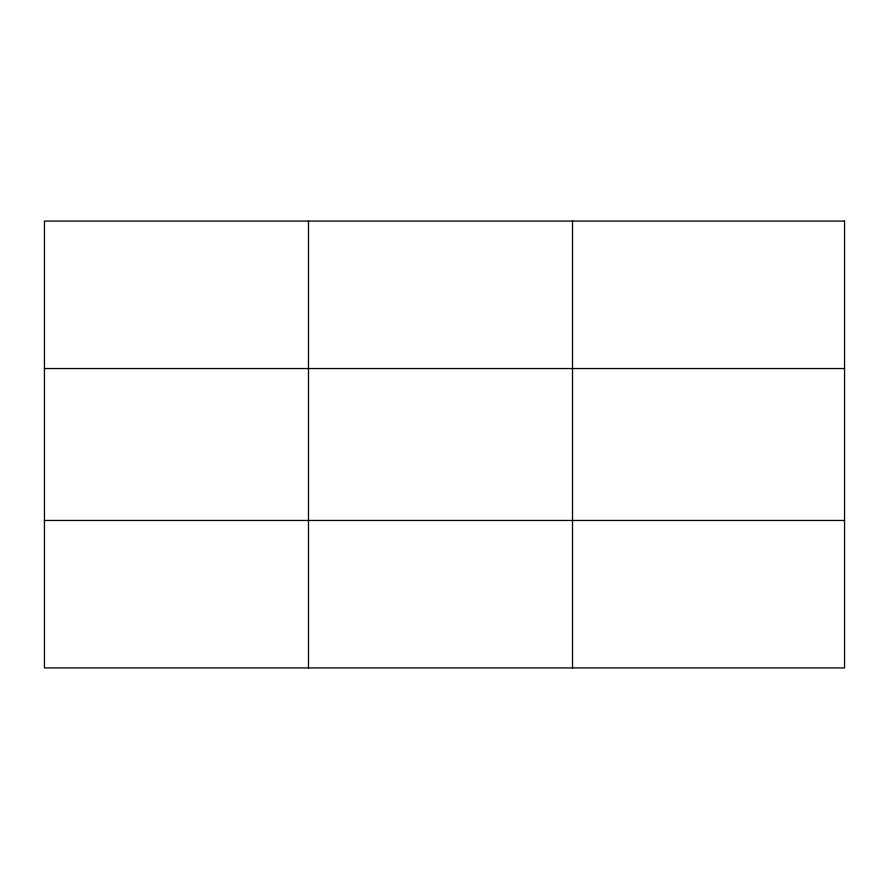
<?xml version="1.0" encoding="UTF-8"?>
<svg xmlns="http://www.w3.org/2000/svg" width="889" height="889" viewBox="0 0 889 889"><rect width="100%" height="100%" fill="white"/><g stroke="black" fill="none" stroke-linecap="round" stroke-linejoin="round"><path stroke-width="1.33" d="M308.483 667.928L308.483 221.072M572.516 667.928L572.516 221.072M44.45 368.535L844.55 368.535M44.45 520.465L844.55 520.465M844.55 221.072L844.55 667.928L44.45 667.928L44.45 221.072L844.55 221.072"/></g></svg>
